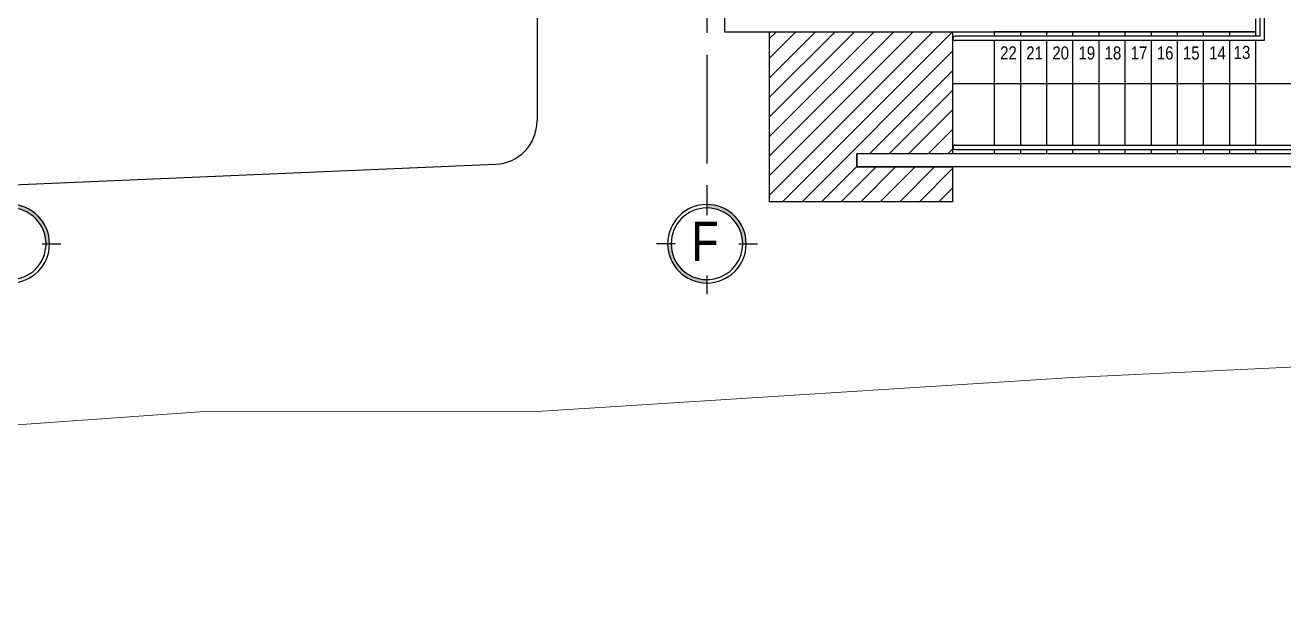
# Model space of a CAD drawing. Extents: x -28 to 149, y -33 to 76.
# Drawn here: x 32.17 to 46.62, y -7.44 to -0.75 of the extents above; entities that cross this region are included whole.
import ezdxf

# ---------------------------------------------------------------- set-up
doc = ezdxf.new("R2010")
doc.units = 0
doc.set_wipeout_variables(frame=1)
doc.linetypes.add('CENTER', pattern=[2, 1.25, -0.25, 0.25, -0.25])
for name, color, linetype in [('arq- obras exteriores', 250, 'Continuous'), ('arq-aceras', 250, 'Continuous'), ('arq-ejes-circulo', 3, 'Continuous'), ('arq-ejes-principales', 1, 'CENTER'), ('arq-ejes-text', 2, 'Continuous'), ('arq-escaleras', 1, 'Continuous'), ('arq-escaleras-tex', 3, 'Continuous'), ('arq-marquesina', 5, 'Continuous'), ('arq-pared mamposteria', 4, 'Continuous')]:
    doc.layers.add(name, color=color, linetype=linetype)
doc.styles.add('dape 2', font='ARIALN.TTF', dxfattribs={"height": 2.5})
doc.dimstyles.new('dape', dxfattribs={"dimtxt": 2.5, "dimasz": 2, "dimexe": 1, "dimexo": 1, "dimgap": 1, "dimtad": 1, "dimzin": 1, "dimtxsty": 'dape 2', "dimcen": 30, "dimclrd": 1, "dimclre": 1, "dimclrt": 256, "dimazin": 0, "dimtfac": 1, "dimtmove": 0, "dimatfit": 3, "dimfxl": 1, "dimarcsym": 0})

# ---------------------------------------------------------------- blocks, each defined once
blk = doc.blocks.new('*U156')
at = {"linetype": 'Continuous'}
h = blk.add_hatch(color=251, dxfattribs=at)
h.paths.add_polyline_path([(0.1643, 0.326), (0.1803, 0.326, -0.414214), (0, 0.1457), (0, 0.1617, 0.414214)])
h.paths.add_polyline_path([(-0.1643, 0.326), (-0.1803, 0.326, -0.414214), (0, 0.5063), (0, 0.4903, 0.414214)])
for p, q in [((0, 0.5577), (0, 0.4724)), ((0, 0.5432), (0, 0.4579)), ((-0.1464, 0.326), (-0.2317, 0.326)), ((0.1464, 0.326), (0.2317, 0.326)), ((0, 0.1796), (0, 0.0943))]:
    blk.add_line(p, q, dxfattribs=at)
at = {"linetype": 'CENTER', "ltscale": 0.7}
blk.add_line((0, 0.1457), (0, 0.1457), dxfattribs=at)
at = {"linetype": 'Continuous'}
for radius in [0.1803, 0.1643]:
    blk.add_circle((0, 0.326), radius, dxfattribs=at)

msp = doc.modelspace()

# ---------------------------------------------------------------- linework, layer by layer
at = {"layer": 'arq- obras exteriores'}
for p, q in [((38.05, -0.5), (38.05, -1.846)), ((37.571, -2.346), (9.824, -3.54))]:
    msp.add_line(p, q, dxfattribs=at)
msp.add_arc((37.55, -1.846), 0.5, 272.4651, 0, dxfattribs=at)
at = {"layer": 'arq-aceras', "lineweight": 0, "flags": 128}
msp.add_lwpolyline([(-6.573, 47.408), (-6.721, 43.297), (-7.622, 27.035), (-8.627, -5.258), (-6.73, -7.439), (25.939, -5.772), (34.232, -5.184), (38.108, -5.18), (44.197, -4.794), (60.462, -4.019)], dxfattribs=at)
at = {"layer": 'arq-ejes-principales'}
msp.add_line((40, 36.913), (40, -2.679), dxfattribs=at)
at = {"layer": 'arq-escaleras'}
for p, q in [((46.4, -0.575), (46.4, -0.925)), ((46.35, -0.625), (46.35, -0.875)), ((46.3, -0.825), (43.3, -0.825)), ((46.35, -0.875), (42.85, -0.875)), ((46.4, -0.925), (42.85, -0.925)), ((42.85, -2.125), (47.6, -2.125)), ((42.85, -2.175), (47.65, -2.175)), ((46.3, -2.225), (43.3, -2.225))]:
    msp.add_line(p, q, dxfattribs=at)
for points in [[(43.3, -0.825), (43.3, -0.875)], [(43.6, -0.825), (43.6, -0.875)], [(43.9, -0.825), (43.9, -0.875)], [(44.2, -0.825), (44.2, -0.875)], [(44.5, -0.825), (44.5, -0.875)], [(44.8, -0.825), (44.8, -0.875)], [(45.1, -0.825), (45.1, -0.875)], [(45.4, -0.825), (45.4, -0.875)], [(45.7, -0.825), (45.7, -0.875)], [(46, -0.825), (46, -0.875)], [(46.3, -0.825), (46.3, -0.875)], [(43.3, -0.925), (43.3, -2.125)], [(43.6, -0.925), (43.6, -2.125)], [(43.9, -0.925), (43.9, -2.125)], [(44.2, -0.925), (44.2, -2.125)], [(44.5, -0.925), (44.5, -2.125)], [(44.8, -0.925), (44.8, -2.125)], [(45.1, -0.925), (45.1, -2.125)], [(45.4, -0.925), (45.4, -2.125)], [(45.7, -0.925), (45.7, -2.125)], [(46, -0.925), (46, -2.125)], [(46.3, -0.925), (46.3, -2.125)], [(43.3, -2.175), (43.3, -2.225)], [(43.6, -2.175), (43.6, -2.225)], [(43.9, -2.175), (43.9, -2.225)], [(44.2, -2.175), (44.2, -2.225)], [(44.5, -2.175), (44.5, -2.225)], [(44.8, -2.175), (44.8, -2.225)], [(45.1, -2.175), (45.1, -2.225)], [(45.4, -2.175), (45.4, -2.225)], [(45.7, -2.175), (45.7, -2.225)], [(46, -2.175), (46, -2.225)], [(46.3, -2.175), (46.3, -2.225)]]:
    msp.add_lwpolyline(points, dxfattribs=at)
for centre in [(42.85, -0.9), (42.85, -2.15)]:
    msp.add_arc(centre, 0.025, 90, 270, dxfattribs=at)
at = {"layer": 'arq-pared mamposteria'}
for p, q in [((40.2, -0.5), (40.2, -0.825)), ((40.2, -0.825), (41.72, -0.825)), ((41.72, -2.225), (41.72, -0.825)), ((41.87, -0.825), (46.3, -0.825)), ((41.87, -2.225), (41.87, -0.825))]:
    msp.add_line(p, q, dxfattribs=at)
msp.add_lwpolyline([(46.3, -0.675), (46.3, -0.825)], dxfattribs=at)

# ---------------------------------------------------------------- block references
at = {"layer": 'arq-ejes-circulo', "xscale": -2.5, "yscale": 2.5, "zscale": 2.5}
for p in [(32, -4.073), (40, -4.073)]:
    msp.add_blockref('*U156', p, dxfattribs=at)

# ---------------------------------------------------------------- texts
at = {"layer": 'arq-ejes-text', "insert": (39.821, -3.006), "char_height": 0.45, "width": 0.35301, "attachment_point": 1, "style": 'dape 2'}
msp.add_mtext('F', dxfattribs=at)
at = {"layer": 'arq-escaleras-tex', "char_height": 0.15, "width": 0.42581, "attachment_point": 1, "style": 'dape 2'}
for s, insert in [('22', (43.367, -0.992)), ('21', (43.667, -0.992)), ('20', (43.967, -0.992)), ('19', (44.267, -0.992)), ('18', (44.567, -0.992)), ('17', (44.867, -0.992)), ('16', (45.167, -0.992)), ('15', (45.467, -0.992)), ('14', (45.767, -0.992)), ('13', (46.049, -0.986))]:
    msp.add_mtext(s, dxfattribs=dict(at, insert=insert))

# ---------------------------------------------------------------- leaders
at = {"layer": 'arq-escaleras-tex'}
msp.add_leader([(41.872, -1.417), (47.26, -1.417)], dimstyle='dape', override={"dimscale": 0.1, "dimgap": 1, "dimtad": 0}, dxfattribs=at)

# ---------------------------------------------------------------- next in the draw order: wipeouts: each hides what was drawn before it
msp.add_wipeout([(40.72, -0.825), (40.72, -2.775), (42.82, -2.775), (42.82, -2.375), (41.72, -2.375), (41.72, -2.225), (42.82, -2.225), (42.82, -0.825)]).dxf.layer = 'arq-marquesina'

# ---------------------------------------------------------------- next in the draw order: hatches: boundary and pattern name
at = {"layer": 'arq-marquesina'}
h = msp.add_hatch(dxfattribs=at)
h.set_pattern_fill('LINE', color=8, scale=0.05, angle=45, style=0)
h.set_pattern_definition([(45, (32.418, 3e-07), (-0.1122532, 0.1122532), [])])
h.paths.add_polyline_path([(41.72, -0.825), (40.72, -0.825), (40.72, -2.775), (42.82, -2.775), (42.82, -2.375), (41.72, -2.375), (41.72, -2.225), (42.82, -2.225), (42.82, -0.825), (41.87, -0.825)])

# ---------------------------------------------------------------- next in the draw order: linework, layer by layer
msp.add_lwpolyline([(40.72, -2.775), (40.718, -0.825), (42.82, -0.825), (42.82, -2.225), (41.72, -2.225), (41.72, -2.375), (42.82, -2.375), (42.82, -2.775), (40.72, -2.775)], dxfattribs=at)
at = {"layer": 'arq-pared mamposteria'}
for p, q in [((41.72, -2.375), (41.72, -2.225)), ((47.7, -2.225), (41.72, -2.225)), ((47.85, -2.375), (41.72, -2.375))]:
    msp.add_line(p, q, dxfattribs=at)

doc.saveas('drawing.dxf')
